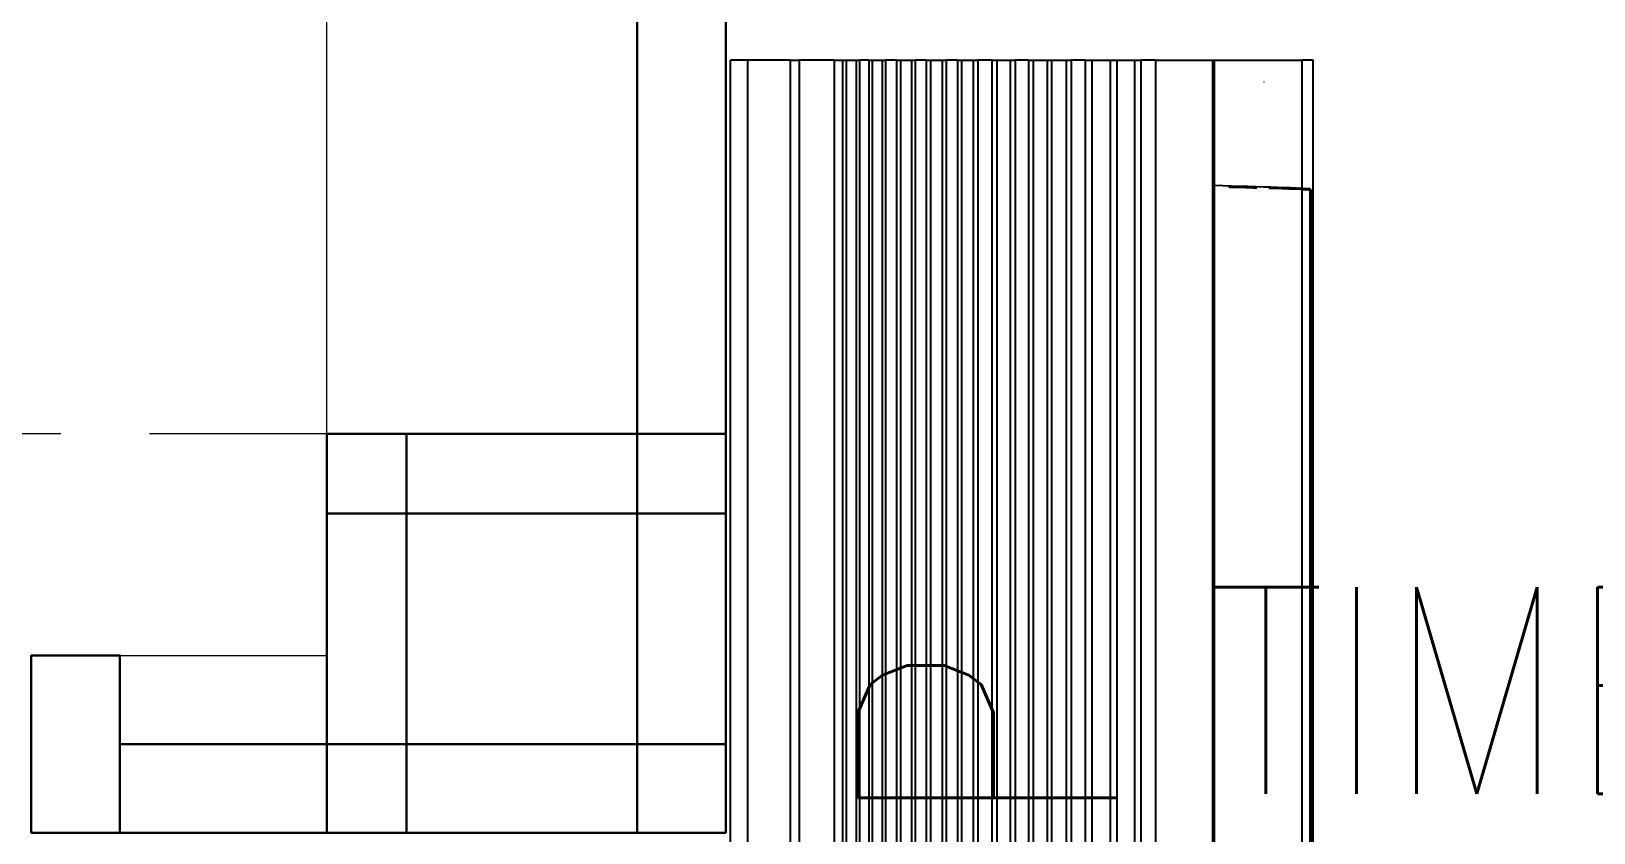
# Model space of a CAD drawing. Header units: inches. Extents: x -86208230 to 200276, y 9267 to 1246656.
# Drawn here: x 124779 to 127422, y 62398 to 63754 of the extents above; entities that cross this region are included whole.
import ezdxf
from ezdxf.enums import TextEntityAlignment as Align

# ---------------------------------------------------------------- set-up
doc = ezdxf.new("R2010")
doc.units = ezdxf.units.IN
doc.header["$MEASUREMENT"] = 0
doc.linetypes.add('HIDDEN', pattern=[0.375, 0.25, -0.125])
doc.layers.add('Edges', color=7, linetype='Continuous')
for name, color, linetype, lineweight in [('LW', 8, 'Continuous', 20), ('t3', 8, 'Continuous', 25), ('wall', 8, 'Continuous', 30), ('WIN', 8, 'Continuous', 18)]:
    doc.layers.add(name, color=color, linetype=linetype, lineweight=lineweight)
doc.styles.add('LAILA', font='romans.shx', dxfattribs={"width": 0.85})

# ---------------------------------------------------------------- blocks, each defined once
blk = doc.blocks.new('air con')
at = {"layer": 'Edges'}
for p, q in [((71.402, 41.898), (152.402, 41.898)), ((152.402, 41.095), (152.402, 41.898)), ((71.402, 41.095), (152.402, 41.095)), ((152.402, 39.122), (152.402, 41.095)), ((71.402, 39.122), (152.402, 39.122)), ((152.402, 39.122), (152.402, 38.724)), ((152.402, 38.724), (71.402, 38.724)), ((152.402, 37.092), (152.402, 38.724)), ((152.402, 37.092), (71.402, 37.092)), ((152.402, 37.092), (152.402, 36.701)), ((152.402, 36.701), (71.402, 36.701)), ((152.402, 36.542), (71.402, 36.542)), ((152.402, 36.701), (152.402, 36.542)), ((152.402, 36.542), (152.402, 36.078)), ((152.402, 36.078), (71.402, 36.078)), ((152.402, 35.914), (71.402, 35.914)), ((152.402, 35.493), (71.402, 35.493)), ((152.402, 36.078), (152.402, 35.914)), ((152.402, 35.493), (152.402, 35.914)), ((152.402, 35.493), (152.402, 35.34)), ((152.402, 35.34), (71.402, 35.34)), ((152.402, 34.877), (71.402, 34.877)), ((152.402, 35.34), (152.402, 34.877)), ((152.402, 34.877), (152.402, 34.709)), ((152.402, 34.709), (71.402, 34.709)), ((152.402, 34.207), (71.402, 34.207)), ((152.402, 34.207), (152.402, 34.709)), ((152.402, 34.207), (152.402, 34.022)), ((152.402, 34.022), (71.402, 34.022)), ((152.402, 33.51), (71.402, 33.51)), ((152.402, 33.335), (71.402, 33.335)), ((152.402, 34.022), (152.402, 33.51)), ((152.402, 33.51), (152.402, 33.335)), ((152.402, 32.826), (152.402, 33.335)), ((152.402, 32.826), (71.402, 32.826)), ((152.402, 32.625), (71.402, 32.625)), ((152.402, 32.826), (152.402, 32.625)), ((152.402, 32.625), (152.402, 32.098)), ((152.402, 32.098), (71.402, 32.098)), ((152.402, 31.911), (71.402, 31.911)), ((152.402, 32.098), (152.402, 31.911)), ((152.402, 31.378), (152.402, 31.911)), ((152.402, 31.378), (71.402, 31.378)), ((152.402, 31.189), (71.402, 31.189)), ((152.402, 31.378), (152.402, 31.189)), ((152.402, 31.189), (152.402, 30.654)), ((152.402, 30.654), (71.402, 30.654)), ((152.402, 30.439), (71.402, 30.439)), ((152.402, 30.654), (152.402, 30.439)), ((152.402, 29.791), (152.402, 30.439)), ((152.402, 29.791), (71.402, 29.791)), ((152.402, 29.791), (152.402, 29.562)), ((152.402, 29.562), (71.402, 29.562)), ((152.402, 29.562), (152.402, 28.935)), ((152.402, 28.935), (71.402, 28.935)), ((152.402, 28.714), (71.402, 28.714)), ((152.402, 28.935), (152.402, 28.714)), ((152.402, 28.092), (152.402, 28.714)), ((152.402, 28.092), (71.402, 28.092)), ((152.402, 27.871), (71.402, 27.871)), ((152.402, 28.092), (152.402, 27.871)), ((152.402, 27.871), (152.402, 27.226)), ((152.402, 27.226), (71.402, 27.226)), ((152.402, 27.024), (71.402, 27.024)), ((152.402, 27.226), (152.402, 27.024)), ((152.402, 27.024), (152.402, 26.349)), ((152.402, 26.349), (71.402, 26.349)), ((152.402, 26.117), (71.402, 26.117)), ((152.402, 26.349), (152.402, 26.117)), ((152.402, 25.469), (152.402, 26.117)), ((152.402, 25.469), (71.402, 25.469)), ((152.402, 25.469), (152.402, 25.162)), ((152.402, 25.162), (71.402, 25.162)), ((152.402, 25.162), (152.402, 24.304)), ((152.402, 24.304), (71.402, 24.304)), ((152.402, 24.002), (71.402, 24.002)), ((152.402, 24.304), (152.402, 24.002)), ((152.402, 24.002), (152.402, 23.184)), ((152.402, 23.184), (71.402, 23.184)), ((152.402, 23.184), (152.402, 22.883)), ((152.402, 22.883), (71.402, 22.883)), ((152.402, 22.213), (152.402, 22.883)), ((152.402, 22.213), (71.402, 22.213)), ((152.402, 22.213), (152.402, 19.568)), ((152.402, 19.568), (71.402, 19.568)), ((152.402, 19.568), (152.402, 19.493)), ((152.402, 19.493), (71.402, 19.493)), ((146.575, 18.687), (146.588, 19.085)), ((146.588, 19.085), (146.601, 19.493)), ((152.402, 19.493), (152.402, 15.42)), ((146.494, 18.035), (146.504, 18.391)), ((146.504, 18.391), (146.514, 18.752)), ((146.514, 18.752), (146.516, 18.813)), ((146.55, 17.923), (146.562, 18.299)), ((146.562, 18.299), (146.575, 18.687)), ((146.479, 17.503), (146.484, 17.685)), ((146.484, 17.685), (146.494, 18.035)), ((146.527, 17.206), (146.538, 17.558)), ((146.538, 17.558), (146.55, 17.923)), ((146.447, 16.349), (146.456, 16.673)), ((146.456, 16.673), (146.464, 16.956)), ((146.505, 16.546), (146.516, 16.869)), ((146.516, 16.869), (146.527, 17.206)), ((151.402, 17.184), (151.402, 17.175)), ((146.429, 15.722), (146.438, 16.032)), ((146.438, 16.032), (146.447, 16.349)), ((146.477, 15.675), (146.486, 15.948)), ((146.486, 15.948), (146.495, 16.239)), ((146.495, 16.239), (146.505, 16.546)), ((146.421, 15.42), (76.921, 15.42)), ((146.421, 15.42), (146.429, 15.722)), ((146.468, 15.42), (146.421, 15.42)), ((146.421, 15.42), (146.421, 15.051)), ((146.468, 15.42), (146.477, 15.675)), ((152.402, 15.42), (146.468, 15.42)), ((146.468, 15.42), (146.468, 15.051)), ((152.402, 14.898), (152.402, 15.42)), ((71.402, 14.898), (152.402, 14.898)), ((146.421, 15.051), (76.921, 15.051)), ((146.421, 15.012), (76.921, 15.012)), ((146.468, 15.051), (146.421, 15.051)), ((146.421, 15.051), (146.421, 15.012))]:
    blk.add_line(p, q, dxfattribs=at)
blk = doc.blocks.new('2.0 HP AIR CONDITION')
at = {"xscale": 36.51607049631966, "yscale": 36.51607049631966, "zscale": 36.51607049631966}
blk.add_blockref('air con', (-4183.5, -544), dxfattribs=at)
at = {"insert": (-600.4, 770.7), "char_height": 438.25, "width": 4290.862, "attachment_point": 1, "style": 'LAILA'}
blk.add_mtext('2HP', dxfattribs=at)

msp = doc.modelspace()

# ---------------------------------------------------------------- linework, layer by layer
at = {"layer": 'LW', "linetype": 'HIDDEN', "ltscale": 1200}
msp.add_line((125278.7, 63073.1), (122478.7, 63073.1), dxfattribs=at)
at = {"layer": 'LW'}
msp.add_line((124928.7, 62698.1), (125278.7, 62698.1), dxfattribs=at)
at = {"layer": 'wall'}
for p, q in [((125803.7, 62398.1), (125803.7, 65048.1)), ((125953.7, 62398.1), (125953.7, 65048.1)), ((125278.7, 63073.1), (125953.7, 63073.1)), ((125278.7, 63073.1), (125278.7, 62398.1)), ((125413.7, 63073.1), (125413.7, 62398.1)), ((125278.7, 62938.1), (125953.7, 62938.1)), ((124928.7, 62548.1), (125953.7, 62548.1)), ((124778.7, 62398.1), (125953.7, 62398.1))]:
    msp.add_line(p, q, dxfattribs=at)
msp.add_lwpolyline([(124778.7, 62398.1), (124928.7, 62398.1), (124928.7, 62698.1), (124778.7, 62698.1)], close=True, dxfattribs=at)
at = {"layer": 'WIN'}
msp.add_line((125278.7, 63073.1), (125278.7, 64373.1), dxfattribs=at)

# ---------------------------------------------------------------- block references
at = {"rotation": 90}
msp.add_blockref('2.0 HP AIR CONDITION', (126947.8, 62323.4), dxfattribs=at)

# ---------------------------------------------------------------- texts
at = {"layer": 't3', "style": 'LAILA', "width": 0.85}
msp.add_text('TIMBALAN ', height=350, dxfattribs=at).set_placement((126765.8, 62813.8), align=Align.TOP_LEFT)

doc.saveas('drawing.dxf')
